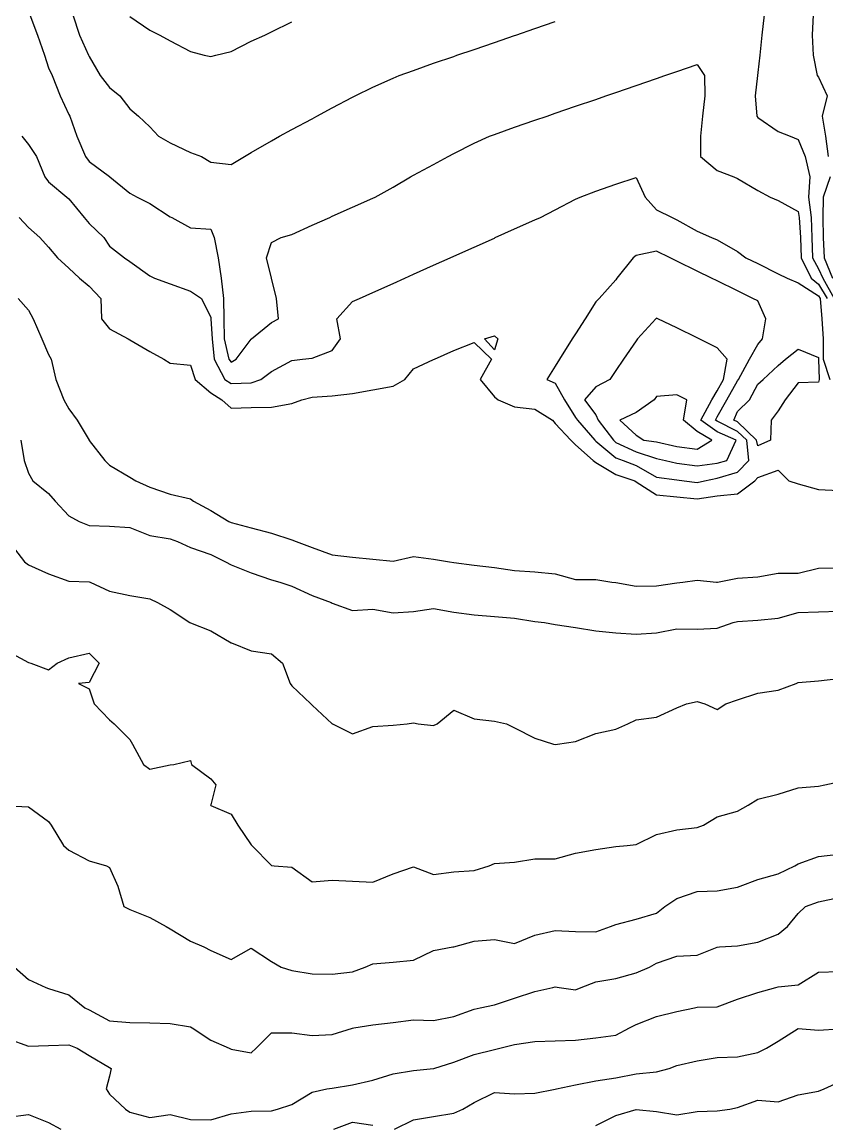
# Model space of a CAD drawing. Header units: metres. Extents: x 2681030 to 2681330, y 1246000 to 1246290.
# Drawn here: x 2681109.09 to 2681128.96, y 1246088.88 to 1246116.07 of the extents above; entities that cross this region are included whole.
import ezdxf

# ---------------------------------------------------------------- set-up
doc = ezdxf.new("R2010")
doc.units = ezdxf.units.M
doc.layers.add('BASIS_HOEHENLINIEN', color=8, linetype='Continuous')

msp = doc.modelspace()

# ---------------------------------------------------------------- linework, layer by layer
at = {"layer": 'BASIS_HOEHENLINIEN'}
for points in [[(2681109.284, 1246116.25, 0), (2681109.472, 1246115.75, 0), (2681109.651, 1246115.25, 0), (2681109.75, 1246114.939, 0), (2681109.834, 1246114.75, 0), (2681110.031, 1246114.25, 0), (2681110.25, 1246113.786, 0), (2681110.27, 1246113.75, 0), (2681110.449, 1246113.25, 0), (2681110.663, 1246112.75, 0), (2681110.75, 1246112.63, 0), (2681111.25, 1246112.26, 0), (2681111.263, 1246112.25, 0), (2681111.75, 1246111.845, 0), (2681111.934, 1246111.75, 0), (2681112.25, 1246111.593, 0), (2681112.75, 1246111.265, 0), (2681112.788, 1246111.25, 0), (2681113.25, 1246110.988, 0), (2681113.75, 1246110.962, 0), (2681113.837, 1246110.75, 0), (2681113.934, 1246110.25, 0), (2681114.004, 1246109.75, 0), (2681114.068, 1246109.25, 0), (2681114.069, 1246108.75, 0), (2681114.084, 1246108.25, 0), (2681114.2, 1246107.75, 0), (2681114.25, 1246107.679, 0), (2681114.38, 1246107.75, 0), (2681114.75, 1246108.248, 0), (2681114.752, 1246108.25, 0), (2681115.25, 1246108.654, 0), (2681115.419, 1246108.75, 0), (2681115.376, 1246109.25, 0), (2681115.25, 1246109.75, 0), (2681115.25, 1246109.752, 0), (2681115.125, 1246110.25, 0), (2681115.25, 1246110.627, 0), (2681115.486, 1246110.75, 0), (2681115.75, 1246110.83, 0), (2681116.25, 1246111.054, 0), (2681116.687, 1246111.25, 0), (2681116.75, 1246111.278, 0), (2681117.25, 1246111.502, 0), (2681117.75, 1246111.726, 0), (2681117.804, 1246111.75, 0), (2681118.25, 1246111.998, 0), (2681118.68, 1246112.25, 0), (2681118.75, 1246112.289, 0), (2681119.25, 1246112.558, 0), (2681119.606, 1246112.75, 0), (2681119.75, 1246112.826, 0), (2681120.25, 1246113.079, 0), (2681120.629, 1246113.25, 0), (2681120.75, 1246113.298, 0), (2681121.25, 1246113.474, 0), (2681121.75, 1246113.646, 0), (2681122.051, 1246113.75, 0), (2681122.25, 1246113.818, 0), (2681122.75, 1246113.99, 0), (2681123.25, 1246114.162, 0), (2681123.504, 1246114.25, 0), (2681123.75, 1246114.335, 0), (2681124.25, 1246114.507, 0), (2681124.75, 1246114.679, 0), (2681124.957, 1246114.75, 0), (2681125.25, 1246114.851, 0), (2681125.75, 1246115.023, 0), (2681125.938, 1246114.75, 0), (2681125.945, 1246114.25, 0), (2681125.889, 1246113.75, 0), (2681125.836, 1246113.25, 0), (2681125.838, 1246112.75, 0), (2681126.25, 1246112.409, 0), (2681126.657, 1246112.25, 0), (2681126.75, 1246112.206, 0), (2681127.25, 1246111.913, 0), (2681127.558, 1246111.75, 0), (2681127.75, 1246111.664, 0), (2681128.25, 1246111.397, 0), (2681128.274, 1246111.25, 0), (2681128.302, 1246110.75, 0), (2681128.318, 1246110.25, 0), (2681128.565, 1246109.75, 0), (2681128.75, 1246109.599, 0), (2681128.961, 1246109.25, 0)], [(2681110.347, 1246116.25, 0), (2681110.511, 1246115.75, 0), (2681110.733, 1246115.25, 0), (2681110.75, 1246115.218, 0), (2681111.023, 1246114.75, 0), (2681111.25, 1246114.458, 0), (2681111.503, 1246114.25, 0), (2681111.75, 1246113.932, 0), (2681111.966, 1246113.75, 0), (2681112.25, 1246113.485, 0), (2681112.458, 1246113.25, 0), (2681112.75, 1246113.092, 0), (2681113.25, 1246112.851, 0), (2681113.518, 1246112.75, 0), (2681113.75, 1246112.614, 0), (2681114.25, 1246112.553, 0), (2681114.586, 1246112.75, 0), (2681114.75, 1246112.849, 0), (2681115.25, 1246113.141, 0), (2681115.444, 1246113.25, 0), (2681115.75, 1246113.415, 0), (2681116.25, 1246113.684, 0), (2681116.372, 1246113.75, 0), (2681116.75, 1246113.953, 0), (2681117.25, 1246114.218, 0), (2681117.314, 1246114.25, 0), (2681117.75, 1246114.463, 0), (2681118.25, 1246114.688, 0), (2681118.4, 1246114.75, 0), (2681118.75, 1246114.877, 0), (2681119.25, 1246115.051, 0), (2681119.75, 1246115.223, 0), (2681119.827, 1246115.25, 0), (2681120.25, 1246115.395, 0), (2681120.75, 1246115.568, 0), (2681121.25, 1246115.74, 0), (2681121.28, 1246115.75, 0), (2681121.75, 1246115.912, 0), (2681122.25, 1246116.084, 0)], [(2681111.75, 1246116.21, 0), (2681112.25, 1246115.866, 0), (2681112.495, 1246115.75, 0), (2681112.75, 1246115.606, 0), (2681113.25, 1246115.342, 0), (2681113.584, 1246115.25, 0), (2681113.75, 1246115.217, 0), (2681113.876, 1246115.25, 0), (2681114.25, 1246115.346, 0), (2681114.75, 1246115.6, 0), (2681115.081, 1246115.75, 0), (2681115.25, 1246115.831, 0), (2681115.75, 1246116.072, 0)], [(2681127.409, 1246116.25, 0), (2681127.353, 1246115.75, 0), (2681127.297, 1246115.25, 0), (2681127.25, 1246114.825, 0), (2681127.242, 1246114.75, 0), (2681127.186, 1246114.25, 0), (2681127.224, 1246113.75, 0), (2681127.25, 1246113.713, 0), (2681127.75, 1246113.368, 0), (2681128.048, 1246113.25, 0), (2681128.25, 1246113.173, 0), (2681128.415, 1246112.75, 0), (2681128.532, 1246112.25, 0), (2681128.505, 1246111.75, 0), (2681128.567, 1246111.25, 0), (2681128.581, 1246110.75, 0), (2681128.6, 1246110.25, 0), (2681128.75, 1246109.983, 0), (2681128.859, 1246109.75, 0), (2681129.132, 1246109.25, 0)], [(2681128.616, 1246116.25, 0), (2681128.589, 1246115.75, 0), (2681128.614, 1246115.25, 0), (2681128.715, 1246114.75, 0), (2681128.75, 1246114.712, 0), (2681128.962, 1246114.25, 0), (2681128.84, 1246113.75, 0), (2681128.918, 1246113.25, 0), (2681128.987, 1246112.75, 0)], [(2681109.088, 1246113.25, 0), (2681109.25, 1246113.046, 0), (2681109.448, 1246112.75, 0), (2681109.653, 1246112.25, 0), (2681109.75, 1246112.13, 0), (2681110.199, 1246111.75, 0), (2681110.25, 1246111.709, 0), (2681110.629, 1246111.25, 0), (2681110.75, 1246111.101, 0), (2681111.111, 1246110.75, 0), (2681111.25, 1246110.542, 0), (2681111.619, 1246110.25, 0), (2681111.75, 1246110.165, 0), (2681112.25, 1246109.805, 0), (2681112.363, 1246109.75, 0), (2681112.75, 1246109.612, 0), (2681113.25, 1246109.429, 0), (2681113.524, 1246109.25, 0), (2681113.75, 1246108.783, 0), (2681113.752, 1246108.75, 0), (2681113.787, 1246108.25, 0), (2681113.831, 1246107.75, 0), (2681114.098, 1246107.25, 0), (2681114.25, 1246107.151, 0), (2681114.75, 1246107.171, 0), (2681114.99, 1246107.25, 0), (2681115.25, 1246107.449, 0), (2681115.75, 1246107.722, 0), (2681116.015, 1246107.75, 0), (2681116.25, 1246107.778, 0), (2681116.75, 1246107.964, 0), (2681116.948, 1246108.25, 0), (2681116.863, 1246108.75, 0), (2681117.25, 1246109.175, 0), (2681117.421, 1246109.25, 0), (2681117.75, 1246109.397, 0), (2681118.25, 1246109.621, 0), (2681118.538, 1246109.75, 0), (2681118.75, 1246109.845, 0), (2681119.25, 1246110.069, 0), (2681119.655, 1246110.25, 0), (2681119.75, 1246110.292, 0), (2681120.25, 1246110.516, 0), (2681120.75, 1246110.74, 0), (2681120.772, 1246110.75, 0), (2681121.25, 1246110.964, 0), (2681121.75, 1246111.188, 0), (2681121.889, 1246111.25, 0), (2681122.25, 1246111.437, 0), (2681122.75, 1246111.699, 0), (2681122.863, 1246111.75, 0), (2681123.25, 1246111.897, 0), (2681123.75, 1246112.069, 0), (2681124.25, 1246112.237, 0), (2681124.468, 1246111.75, 0), (2681124.75, 1246111.44, 0), (2681125.133, 1246111.25, 0), (2681125.25, 1246111.189, 0), (2681125.75, 1246110.913, 0), (2681126.108, 1246110.75, 0), (2681126.25, 1246110.692, 0), (2681126.75, 1246110.404, 0), (2681126.952, 1246110.25, 0), (2681127.25, 1246110.112, 0), (2681127.75, 1246109.861, 0), (2681127.976, 1246109.75, 0), (2681128.25, 1246109.639, 0), (2681128.75, 1246109.317, 0), (2681128.791, 1246109.25, 0), (2681128.829, 1246108.75, 0), (2681128.86, 1246108.25, 0), (2681128.866, 1246107.75, 0), (2681129.027, 1246107.25, 0)], [(2681129.039, 1246112.25, 0), (2681128.866, 1246111.75, 0), (2681128.859, 1246111.25, 0), (2681128.861, 1246110.75, 0), (2681128.887, 1246110.25, 0), (2681129.094, 1246109.75, 0)], [(2681109.022, 1246111.25, 0), (2681109.25, 1246111.003, 0), (2681109.536, 1246110.75, 0), (2681109.75, 1246110.515, 0), (2681109.966, 1246110.25, 0), (2681110.25, 1246110, 0), (2681110.513, 1246109.75, 0), (2681110.75, 1246109.556, 0), (2681111.038, 1246109.25, 0), (2681111.05, 1246108.75, 0), (2681111.25, 1246108.497, 0), (2681111.713, 1246108.25, 0), (2681111.75, 1246108.23, 0), (2681112.25, 1246107.941, 0), (2681112.596, 1246107.75, 0), (2681112.75, 1246107.653, 0), (2681113.25, 1246107.601, 0), (2681113.362, 1246107.25, 0), (2681113.75, 1246106.919, 0), (2681114.023, 1246106.75, 0), (2681114.25, 1246106.541, 0), (2681114.75, 1246106.556, 0), (2681115.25, 1246106.57, 0), (2681115.75, 1246106.657, 0), (2681115.995, 1246106.75, 0), (2681116.25, 1246106.811, 0), (2681116.75, 1246106.85, 0), (2681117.25, 1246106.907, 0), (2681117.75, 1246106.997, 0), (2681118.25, 1246107.088, 0), (2681118.537, 1246107.25, 0), (2681118.75, 1246107.516, 0), (2681119.25, 1246107.74, 0), (2681119.273, 1246107.75, 0), (2681119.75, 1246107.964, 0), (2681120.25, 1246108.165, 0), (2681120.675, 1246107.75, 0), (2681120.397, 1246107.25, 0), (2681120.75, 1246106.82, 0), (2681120.84, 1246106.75, 0), (2681121.25, 1246106.578, 0), (2681121.75, 1246106.52, 0), (2681122.185, 1246106.25, 0), (2681122.25, 1246106.165, 0), (2681122.634, 1246105.75, 0), (2681122.75, 1246105.634, 0), (2681123.191, 1246105.25, 0), (2681123.25, 1246105.202, 0), (2681123.75, 1246104.905, 0), (2681124.216, 1246104.75, 0), (2681124.25, 1246104.721, 0), (2681124.75, 1246104.406, 0), (2681125.25, 1246104.353, 0), (2681125.75, 1246104.302, 0), (2681126.25, 1246104.377, 0), (2681126.75, 1246104.426, 0), (2681127.181, 1246104.75, 0), (2681127.25, 1246104.829, 0), (2681127.75, 1246105.013, 0), (2681128.015, 1246104.75, 0), (2681128.25, 1246104.677, 0), (2681128.75, 1246104.539, 0), (2681129.25, 1246104.513, 0)], [(2681125.75, 1246104.71, 0), (2681125.933, 1246104.75, 0), (2681126.25, 1246104.813, 0), (2681126.75, 1246104.96, 0), (2681127.028, 1246105.25, 0), (2681126.977, 1246105.75, 0), (2681126.75, 1246105.97, 0), (2681126.25, 1246106.219, 0), (2681126.207, 1246106.25, 0), (2681126.25, 1246106.326, 0), (2681126.487, 1246106.75, 0), (2681126.75, 1246107.22, 0), (2681126.774, 1246107.25, 0), (2681127.047, 1246107.75, 0), (2681127.25, 1246108.113, 0), (2681127.368, 1246108.25, 0), (2681127.451, 1246108.75, 0), (2681127.25, 1246109.19, 0), (2681127.128, 1246109.25, 0), (2681126.75, 1246109.435, 0), (2681126.25, 1246109.681, 0), (2681126.108, 1246109.75, 0), (2681125.75, 1246109.926, 0), (2681125.25, 1246110.171, 0), (2681125.089, 1246110.25, 0), (2681124.75, 1246110.416, 0), (2681124.25, 1246110.308, 0), (2681124.175, 1246110.25, 0), (2681123.773, 1246109.75, 0), (2681123.75, 1246109.712, 0), (2681123.335, 1246109.25, 0), (2681123.25, 1246109.167, 0), (2681122.987, 1246108.75, 0), (2681122.75, 1246108.374, 0), (2681122.672, 1246108.25, 0), (2681122.357, 1246107.75, 0), (2681122.25, 1246107.581, 0), (2681122.041, 1246107.25, 0), (2681122.25, 1246107.159, 0), (2681122.482, 1246106.75, 0), (2681122.75, 1246106.313, 0), (2681122.799, 1246106.25, 0), (2681123.225, 1246105.75, 0), (2681123.25, 1246105.726, 0), (2681123.75, 1246105.316, 0), (2681123.927, 1246105.25, 0), (2681124.25, 1246105.127, 0), (2681124.75, 1246104.844, 0), (2681125.25, 1246104.772, 0), (2681125.43, 1246104.75, 0), (2681125.75, 1246104.71, 0)], [(2681108.996, 1246109.25, 0), (2681109.25, 1246108.962, 0), (2681109.366, 1246108.75, 0), (2681109.581, 1246108.25, 0), (2681109.75, 1246107.864, 0), (2681109.815, 1246107.75, 0), (2681109.926, 1246107.25, 0), (2681110.126, 1246106.75, 0), (2681110.25, 1246106.523, 0), (2681110.457, 1246106.25, 0), (2681110.747, 1246105.75, 0), (2681110.75, 1246105.745, 0), (2681111.134, 1246105.25, 0), (2681111.25, 1246105.139, 0), (2681111.75, 1246104.843, 0), (2681111.899, 1246104.75, 0), (2681112.25, 1246104.592, 0), (2681112.75, 1246104.42, 0), (2681113.25, 1246104.304, 0), (2681113.327, 1246104.25, 0), (2681113.75, 1246104.021, 0), (2681114.198, 1246103.75, 0), (2681114.25, 1246103.724, 0), (2681114.75, 1246103.591, 0), (2681115.25, 1246103.459, 0), (2681115.75, 1246103.294, 0), (2681115.856, 1246103.25, 0), (2681116.25, 1246103.102, 0), (2681116.75, 1246102.926, 0), (2681117.25, 1246102.864, 0), (2681117.75, 1246102.813, 0), (2681118.25, 1246102.767, 0), (2681118.75, 1246102.884, 0), (2681119.25, 1246102.815, 0), (2681119.646, 1246102.75, 0), (2681119.75, 1246102.736, 0), (2681120.25, 1246102.669, 0), (2681120.75, 1246102.607, 0), (2681121.25, 1246102.534, 0), (2681121.75, 1246102.506, 0), (2681122.25, 1246102.456, 0), (2681122.75, 1246102.319, 0), (2681123.25, 1246102.316, 0), (2681123.65, 1246102.25, 0), (2681123.75, 1246102.238, 0), (2681124.25, 1246102.149, 0), (2681124.75, 1246102.156, 0), (2681125.25, 1246102.233, 0), (2681125.397, 1246102.25, 0), (2681125.75, 1246102.298, 0), (2681126.234, 1246102.25, 0), (2681126.25, 1246102.248, 0), (2681126.259, 1246102.25, 0), (2681126.75, 1246102.352, 0), (2681127.25, 1246102.384, 0), (2681127.75, 1246102.472, 0), (2681128.25, 1246102.468, 0), (2681128.75, 1246102.598, 0), (2681129.25, 1246102.603, 0)], [(2681126.25, 1246105.186, 0), (2681126.482, 1246105.25, 0), (2681126.716, 1246105.75, 0), (2681126.25, 1246105.957, 0), (2681125.847, 1246106.25, 0), (2681126.115, 1246106.75, 0), (2681126.25, 1246106.969, 0), (2681126.407, 1246107.25, 0), (2681126.497, 1246107.75, 0), (2681126.25, 1246108.031, 0), (2681125.804, 1246108.25, 0), (2681125.75, 1246108.276, 0), (2681125.25, 1246108.522, 0), (2681124.784, 1246108.75, 0), (2681124.75, 1246108.767, 0), (2681124.731, 1246108.75, 0), (2681124.283, 1246108.25, 0), (2681124.25, 1246108.203, 0), (2681123.94, 1246107.75, 0), (2681123.75, 1246107.472, 0), (2681123.598, 1246107.25, 0), (2681123.25, 1246107.066, 0), (2681122.975, 1246106.75, 0), (2681123.25, 1246106.375, 0), (2681123.313, 1246106.25, 0), (2681123.686, 1246105.75, 0), (2681123.75, 1246105.696, 0), (2681124.25, 1246105.461, 0), (2681124.75, 1246105.302, 0), (2681124.973, 1246105.25, 0), (2681125.25, 1246105.184, 0), (2681125.75, 1246105.119, 0), (2681126.25, 1246105.186, 0)], [(2681120.831, 1246108.25, 0), (2681120.75, 1246107.984, 0), (2681120.503, 1246108.25, 0), (2681120.75, 1246108.326, 0), (2681120.831, 1246108.25, 0)], [(2681127.565, 1246105.75, 0), (2681127.25, 1246105.613, 0), (2681127.217, 1246105.75, 0), (2681126.75, 1246106.203, 0), (2681126.657, 1246106.25, 0), (2681126.75, 1246106.464, 0), (2681127.049, 1246106.75, 0), (2681127.25, 1246107.135, 0), (2681127.382, 1246107.25, 0), (2681127.75, 1246107.594, 0), (2681127.931, 1246107.75, 0), (2681128.25, 1246107.995, 0), (2681128.75, 1246107.794, 0), (2681128.752, 1246107.75, 0), (2681128.766, 1246107.25, 0), (2681128.75, 1246107.18, 0), (2681128.25, 1246107.166, 0), (2681127.923, 1246106.75, 0), (2681127.75, 1246106.478, 0), (2681127.578, 1246106.25, 0), (2681127.565, 1246105.75, 0)], [(2681125.75, 1246105.528, 0), (2681126.112, 1246105.75, 0), (2681125.75, 1246105.963, 0), (2681125.42, 1246106.25, 0), (2681125.499, 1246106.75, 0), (2681125.25, 1246106.872, 0), (2681124.75, 1246106.83, 0), (2681124.695, 1246106.75, 0), (2681124.25, 1246106.438, 0), (2681123.847, 1246106.25, 0), (2681124.25, 1246105.876, 0), (2681124.44, 1246105.75, 0), (2681124.75, 1246105.708, 0), (2681125.25, 1246105.595, 0), (2681125.75, 1246105.528, 0)], [(2681109.067, 1246105.75, 0), (2681109.146, 1246105.25, 0), (2681109.25, 1246104.942, 0), (2681109.358, 1246104.75, 0), (2681109.75, 1246104.439, 0), (2681109.913, 1246104.25, 0), (2681110.25, 1246103.886, 0), (2681110.506, 1246103.75, 0), (2681110.75, 1246103.651, 0), (2681111.25, 1246103.631, 0), (2681111.75, 1246103.596, 0), (2681112.25, 1246103.399, 0), (2681112.75, 1246103.317, 0), (2681112.926, 1246103.25, 0), (2681113.25, 1246103.107, 0), (2681113.75, 1246102.935, 0), (2681114.111, 1246102.75, 0), (2681114.25, 1246102.677, 0), (2681114.75, 1246102.48, 0), (2681115.25, 1246102.31, 0), (2681115.456, 1246102.25, 0), (2681115.75, 1246102.15, 0), (2681116.25, 1246101.923, 0), (2681116.722, 1246101.75, 0), (2681116.75, 1246101.734, 0), (2681117.25, 1246101.548, 0), (2681117.75, 1246101.582, 0), (2681118.25, 1246101.493, 0), (2681118.75, 1246101.523, 0), (2681119.25, 1246101.598, 0), (2681119.75, 1246101.506, 0), (2681120.25, 1246101.44, 0), (2681120.75, 1246101.4, 0), (2681121.25, 1246101.361, 0), (2681121.75, 1246101.282, 0), (2681121.989, 1246101.25, 0), (2681122.25, 1246101.205, 0), (2681122.75, 1246101.132, 0), (2681123.25, 1246101.047, 0), (2681123.75, 1246101.001, 0), (2681124.25, 1246100.965, 0), (2681124.75, 1246101.003, 0), (2681125.25, 1246101.101, 0), (2681125.75, 1246101.089, 0), (2681126.25, 1246101.111, 0), (2681126.644, 1246101.25, 0), (2681126.75, 1246101.279, 0), (2681127.25, 1246101.314, 0), (2681127.75, 1246101.364, 0), (2681128.25, 1246101.499, 0), (2681128.75, 1246101.515, 0), (2681129.25, 1246101.535, 0)], [(2681108.764, 1246103.25, 0), (2681109.15, 1246102.75, 0), (2681109.25, 1246102.676, 0), (2681109.75, 1246102.455, 0), (2681110.25, 1246102.277, 0), (2681110.75, 1246102.257, 0), (2681110.776, 1246102.25, 0), (2681111.25, 1246102.027, 0), (2681111.75, 1246101.918, 0), (2681112.25, 1246101.838, 0), (2681112.432, 1246101.75, 0), (2681112.75, 1246101.575, 0), (2681113.23, 1246101.25, 0), (2681113.25, 1246101.242, 0), (2681113.75, 1246101.045, 0), (2681114.25, 1246100.753, 0), (2681114.26, 1246100.75, 0), (2681114.75, 1246100.551, 0), (2681115.25, 1246100.479, 0), (2681115.523, 1246100.25, 0), (2681115.714, 1246099.75, 0), (2681115.75, 1246099.691, 0), (2681116.218, 1246099.25, 0), (2681116.25, 1246099.218, 0), (2681116.75, 1246098.755, 0), (2681116.758, 1246098.75, 0), (2681117.25, 1246098.504, 0), (2681117.75, 1246098.69, 0), (2681118.25, 1246098.719, 0), (2681118.598, 1246098.75, 0), (2681118.75, 1246098.775, 0), (2681118.869, 1246098.75, 0), (2681119.25, 1246098.709, 0), (2681119.337, 1246098.75, 0), (2681119.75, 1246099.088, 0), (2681120.25, 1246098.878, 0), (2681120.75, 1246098.822, 0), (2681121.051, 1246098.75, 0), (2681121.25, 1246098.651, 0), (2681121.75, 1246098.397, 0), (2681122.211, 1246098.25, 0), (2681122.25, 1246098.241, 0), (2681122.311, 1246098.25, 0), (2681122.75, 1246098.321, 0), (2681123.25, 1246098.519, 0), (2681123.75, 1246098.625, 0), (2681124.04, 1246098.75, 0), (2681124.25, 1246098.852, 0), (2681124.75, 1246098.919, 0), (2681125.25, 1246099.146, 0), (2681125.489, 1246099.25, 0), (2681125.75, 1246099.301, 0), (2681125.943, 1246099.25, 0), (2681126.25, 1246099.109, 0), (2681126.459, 1246099.25, 0), (2681126.75, 1246099.342, 0), (2681127.25, 1246099.514, 0), (2681127.75, 1246099.582, 0), (2681128.199, 1246099.75, 0), (2681128.25, 1246099.77, 0), (2681128.75, 1246099.814, 0), (2681129.25, 1246099.872, 0)], [(2681108.75, 1246100.541, 0), (2681109.25, 1246100.268, 0), (2681109.307, 1246100.25, 0), (2681109.75, 1246100.089, 0), (2681109.961, 1246100.25, 0), (2681110.25, 1246100.38, 0), (2681110.75, 1246100.494, 0), (2681110.997, 1246100.25, 0), (2681110.75, 1246099.776, 0), (2681110.488, 1246099.75, 0), (2681110.75, 1246099.619, 0), (2681110.877, 1246099.25, 0), (2681111.25, 1246098.856, 0), (2681111.368, 1246098.75, 0), (2681111.75, 1246098.368, 0), (2681111.816, 1246098.25, 0), (2681112.092, 1246097.75, 0), (2681112.25, 1246097.634, 0), (2681112.75, 1246097.745, 0), (2681112.843, 1246097.75, 0), (2681113.25, 1246097.852, 0), (2681113.275, 1246097.75, 0), (2681113.75, 1246097.399, 0), (2681113.874, 1246097.25, 0), (2681113.75, 1246096.754, 0), (2681113.744, 1246096.75, 0), (2681113.75, 1246096.738, 0), (2681114.25, 1246096.521, 0), (2681114.421, 1246096.25, 0), (2681114.75, 1246095.77, 0), (2681114.764, 1246095.75, 0), (2681115.25, 1246095.258, 0), (2681115.313, 1246095.25, 0), (2681115.75, 1246095.215, 0), (2681116.25, 1246094.856, 0), (2681116.75, 1246094.895, 0), (2681117.25, 1246094.875, 0), (2681117.75, 1246094.849, 0), (2681118.25, 1246095.056, 0), (2681118.75, 1246095.224, 0), (2681119.25, 1246095.033, 0), (2681119.75, 1246095.103, 0), (2681120.25, 1246095.134, 0), (2681120.622, 1246095.25, 0), (2681120.75, 1246095.308, 0), (2681121.25, 1246095.338, 0), (2681121.75, 1246095.426, 0), (2681122.25, 1246095.422, 0), (2681122.75, 1246095.563, 0), (2681123.25, 1246095.651, 0), (2681123.75, 1246095.724, 0), (2681124.026, 1246095.75, 0), (2681124.25, 1246095.775, 0), (2681124.75, 1246096.019, 0), (2681125.25, 1246096.137, 0), (2681125.75, 1246096.197, 0), (2681125.914, 1246096.25, 0), (2681126.25, 1246096.456, 0), (2681126.75, 1246096.596, 0), (2681127.01, 1246096.75, 0), (2681127.25, 1246096.893, 0), (2681127.75, 1246097.016, 0), (2681128.25, 1246097.172, 0), (2681128.75, 1246097.216, 0), (2681128.903, 1246097.25, 0), (2681129.25, 1246097.319, 0)], [(2681108.75, 1246096.732, 0), (2681109.25, 1246096.702, 0), (2681109.75, 1246096.344, 0), (2681109.81, 1246096.25, 0), (2681110.116, 1246095.75, 0), (2681110.25, 1246095.639, 0), (2681110.75, 1246095.372, 0), (2681111.174, 1246095.25, 0), (2681111.25, 1246095.205, 0), (2681111.459, 1246094.75, 0), (2681111.605, 1246094.25, 0), (2681111.75, 1246094.174, 0), (2681112.25, 1246093.979, 0), (2681112.653, 1246093.75, 0), (2681112.75, 1246093.694, 0), (2681113.25, 1246093.392, 0), (2681113.579, 1246093.25, 0), (2681113.75, 1246093.16, 0), (2681114.25, 1246092.937, 0), (2681114.75, 1246093.22, 0), (2681115.25, 1246092.888, 0), (2681115.484, 1246092.75, 0), (2681115.75, 1246092.668, 0), (2681116.25, 1246092.589, 0), (2681116.75, 1246092.576, 0), (2681117.25, 1246092.634, 0), (2681117.564, 1246092.75, 0), (2681117.75, 1246092.831, 0), (2681118.25, 1246092.873, 0), (2681118.75, 1246092.92, 0), (2681119.25, 1246093.158, 0), (2681119.727, 1246093.25, 0), (2681119.75, 1246093.252, 0), (2681120.25, 1246093.393, 0), (2681120.75, 1246093.43, 0), (2681121.25, 1246093.337, 0), (2681121.75, 1246093.536, 0), (2681122.25, 1246093.656, 0), (2681122.75, 1246093.629, 0), (2681123.25, 1246093.622, 0), (2681123.619, 1246093.75, 0), (2681123.75, 1246093.805, 0), (2681124.25, 1246093.934, 0), (2681124.75, 1246094.086, 0), (2681124.956, 1246094.25, 0), (2681125.25, 1246094.443, 0), (2681125.75, 1246094.617, 0), (2681126.25, 1246094.629, 0), (2681126.75, 1246094.726, 0), (2681126.816, 1246094.75, 0), (2681127.25, 1246094.914, 0), (2681127.75, 1246095.053, 0), (2681128.168, 1246095.25, 0), (2681128.25, 1246095.296, 0), (2681128.75, 1246095.477, 0), (2681129.25, 1246095.534, 0)], [(2681108.91, 1246092.75, 0), (2681109.25, 1246092.442, 0), (2681109.681, 1246092.25, 0), (2681109.75, 1246092.225, 0), (2681110.25, 1246092.065, 0), (2681110.645, 1246091.75, 0), (2681110.75, 1246091.697, 0), (2681111.25, 1246091.426, 0), (2681111.75, 1246091.385, 0), (2681112.25, 1246091.378, 0), (2681112.75, 1246091.36, 0), (2681113.25, 1246091.28, 0), (2681113.292, 1246091.25, 0), (2681113.75, 1246090.945, 0), (2681114.206, 1246090.75, 0), (2681114.25, 1246090.725, 0), (2681114.75, 1246090.634, 0), (2681114.869, 1246090.75, 0), (2681115.25, 1246091.129, 0), (2681115.75, 1246091.129, 0), (2681116.25, 1246091.066, 0), (2681116.75, 1246091.091, 0), (2681117.25, 1246091.247, 0), (2681117.284, 1246091.25, 0), (2681117.75, 1246091.323, 0), (2681118.25, 1246091.384, 0), (2681118.75, 1246091.449, 0), (2681119.25, 1246091.437, 0), (2681119.75, 1246091.536, 0), (2681120.25, 1246091.716, 0), (2681120.401, 1246091.75, 0), (2681120.75, 1246091.821, 0), (2681121.25, 1246091.981, 0), (2681121.75, 1246092.147, 0), (2681122.192, 1246092.25, 0), (2681122.25, 1246092.267, 0), (2681122.347, 1246092.25, 0), (2681122.75, 1246092.188, 0), (2681122.893, 1246092.25, 0), (2681123.25, 1246092.391, 0), (2681123.75, 1246092.468, 0), (2681124.25, 1246092.606, 0), (2681124.581, 1246092.75, 0), (2681124.75, 1246092.847, 0), (2681125.25, 1246093.025, 0), (2681125.75, 1246093.044, 0), (2681126.25, 1246093.246, 0), (2681126.309, 1246093.25, 0), (2681126.75, 1246093.275, 0), (2681127.25, 1246093.369, 0), (2681127.75, 1246093.562, 0), (2681127.987, 1246093.75, 0), (2681128.25, 1246094.073, 0), (2681128.428, 1246094.25, 0), (2681128.75, 1246094.363, 0), (2681129.25, 1246094.469, 0)], [(2681108.75, 1246090.978, 0), (2681109.25, 1246090.8, 0), (2681109.75, 1246090.816, 0), (2681110.25, 1246090.836, 0), (2681110.45, 1246090.75, 0), (2681110.75, 1246090.566, 0), (2681111.25, 1246090.275, 0), (2681111.289, 1246090.25, 0), (2681111.25, 1246090.058, 0), (2681111.167, 1246089.75, 0), (2681111.25, 1246089.613, 0), (2681111.646, 1246089.25, 0), (2681111.75, 1246089.175, 0), (2681112.25, 1246089.044, 0), (2681112.75, 1246089.111, 0), (2681113.25, 1246088.991, 0), (2681113.75, 1246088.98, 0), (2681114.25, 1246089.128, 0), (2681114.75, 1246089.193, 0), (2681115.25, 1246089.208, 0), (2681115.396, 1246089.25, 0), (2681115.75, 1246089.357, 0), (2681116.25, 1246089.663, 0), (2681116.614, 1246089.75, 0), (2681116.75, 1246089.766, 0), (2681117.25, 1246089.846, 0), (2681117.75, 1246089.961, 0), (2681118.25, 1246090.118, 0), (2681118.75, 1246090.202, 0), (2681119.25, 1246090.247, 0), (2681119.259, 1246090.25, 0), (2681119.75, 1246090.403, 0), (2681120.25, 1246090.594, 0), (2681120.75, 1246090.716, 0), (2681120.886, 1246090.75, 0), (2681121.25, 1246090.843, 0), (2681121.75, 1246090.917, 0), (2681122.25, 1246090.929, 0), (2681122.75, 1246090.951, 0), (2681123.25, 1246091.007, 0), (2681123.75, 1246091.073, 0), (2681124.088, 1246091.25, 0), (2681124.25, 1246091.338, 0), (2681124.75, 1246091.53, 0), (2681125.25, 1246091.655, 0), (2681125.691, 1246091.75, 0), (2681125.75, 1246091.764, 0), (2681126.25, 1246091.768, 0), (2681126.75, 1246091.959, 0), (2681127.25, 1246092.128, 0), (2681127.692, 1246092.25, 0), (2681127.75, 1246092.262, 0), (2681128.25, 1246092.317, 0), (2681128.75, 1246092.63, 0), (2681129.25, 1246092.643, 0)], [(2681118.281, 1246088.75, 0), (2681118.75, 1246088.986, 0), (2681119.25, 1246089.065, 0), (2681119.75, 1246089.144, 0), (2681119.967, 1246089.25, 0), (2681120.25, 1246089.41, 0), (2681120.75, 1246089.654, 0), (2681121.25, 1246089.624, 0), (2681121.75, 1246089.638, 0), (2681122.25, 1246089.743, 0), (2681122.282, 1246089.75, 0), (2681122.75, 1246089.85, 0), (2681123.25, 1246089.945, 0), (2681123.75, 1246090.016, 0), (2681124.25, 1246090.119, 0), (2681124.75, 1246090.164, 0), (2681125.062, 1246090.25, 0), (2681125.25, 1246090.322, 0), (2681125.75, 1246090.436, 0), (2681126.25, 1246090.518, 0), (2681126.75, 1246090.534, 0), (2681127.25, 1246090.648, 0), (2681127.467, 1246090.75, 0), (2681127.75, 1246090.927, 0), (2681128.25, 1246091.239, 0), (2681128.75, 1246091.194, 0), (2681129.25, 1246091.225, 0)], [(2681123.25, 1246088.843, 0), (2681123.75, 1246089.09, 0), (2681124.25, 1246089.234, 0), (2681124.75, 1246089.189, 0), (2681125.25, 1246089.106, 0), (2681125.75, 1246089.191, 0), (2681126.25, 1246089.204, 0), (2681126.557, 1246089.25, 0), (2681126.75, 1246089.283, 0), (2681127.25, 1246089.47, 0), (2681127.75, 1246089.429, 0), (2681128.25, 1246089.6, 0), (2681128.75, 1246089.694, 0), (2681128.887, 1246089.75, 0), (2681129.25, 1246089.916, 0)], [(2681108.75, 1246089.05, 0), (2681109.25, 1246089.111, 0), (2681109.75, 1246088.92, 0), (2681110.049, 1246088.75, 0)], [(2681116.788, 1246088.75, 0), (2681117.25, 1246088.929, 0), (2681117.75, 1246088.854, 0)]]:
    msp.add_polyline3d(points, dxfattribs=at)

doc.saveas('drawing.dxf')
